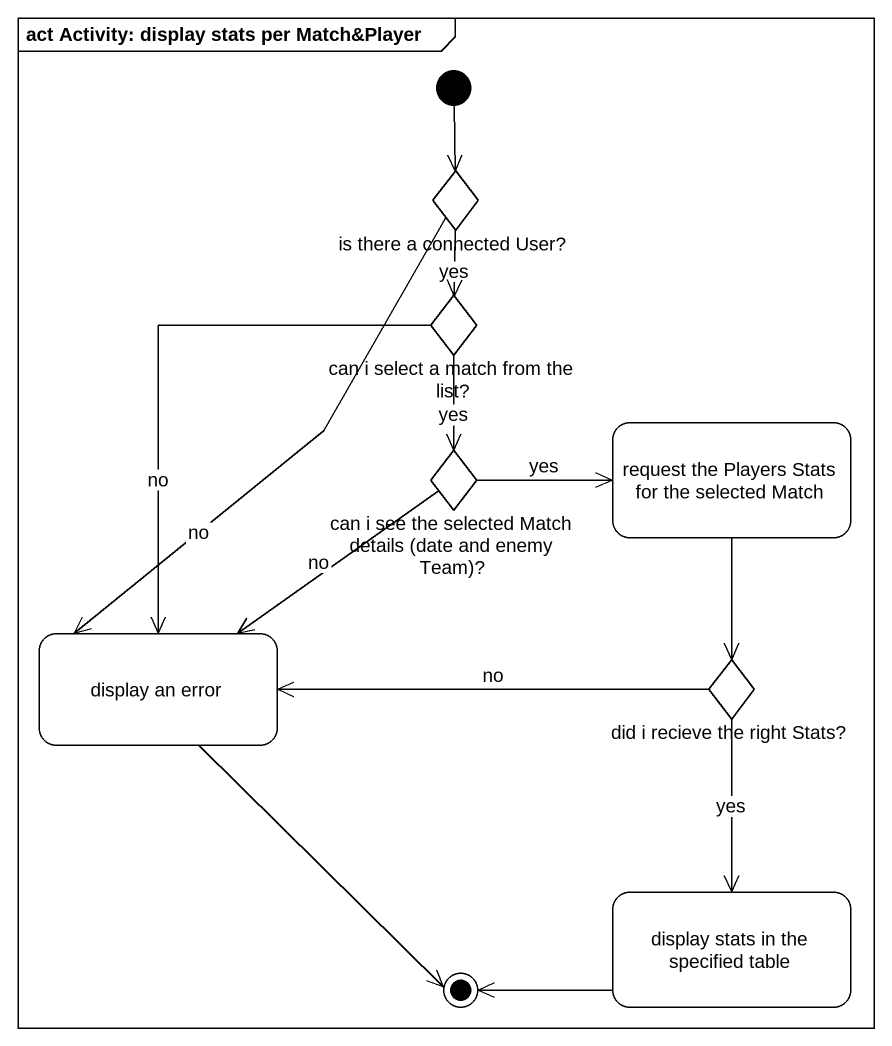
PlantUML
@startuml
mainframe act Activity: display stats per Match&Player
hide empty description
state "is there a connected User?" as is_there_a_connected_User <<choice>>
state "can i select a match from the list?" as can_i_select_a_match_from <<choice>>
state "can i see the selected Match details (date and enemy Team)?" as can_i_see_the_selected <<choice>>
state "request the Players Stats for the selected Match" as request_the_Players_Stats
state "display an error" as display_an_error
state "did i recieve the right Stats?" as did_i_recieve_the_right <<choice>>
state "display stats in the specified table" as display_stats_in_the
[*] --> is_there_a_connected_User
is_there_a_connected_User --> can_i_select_a_match_from : yes
is_there_a_connected_User --> display_an_error : no
can_i_select_a_match_from --> can_i_see_the_selected : yes
can_i_select_a_match_from --> display_an_error : no
can_i_see_the_selected -right-> request_the_Players_Stats : yes
can_i_see_the_selected --> display_an_error : no
request_the_Players_Stats --> did_i_recieve_the_right
did_i_recieve_the_right -left-> display_an_error : no
did_i_recieve_the_right --> display_stats_in_the : yes
display_an_error --> [*]
display_stats_in_the -left-> [*]
@enduml
